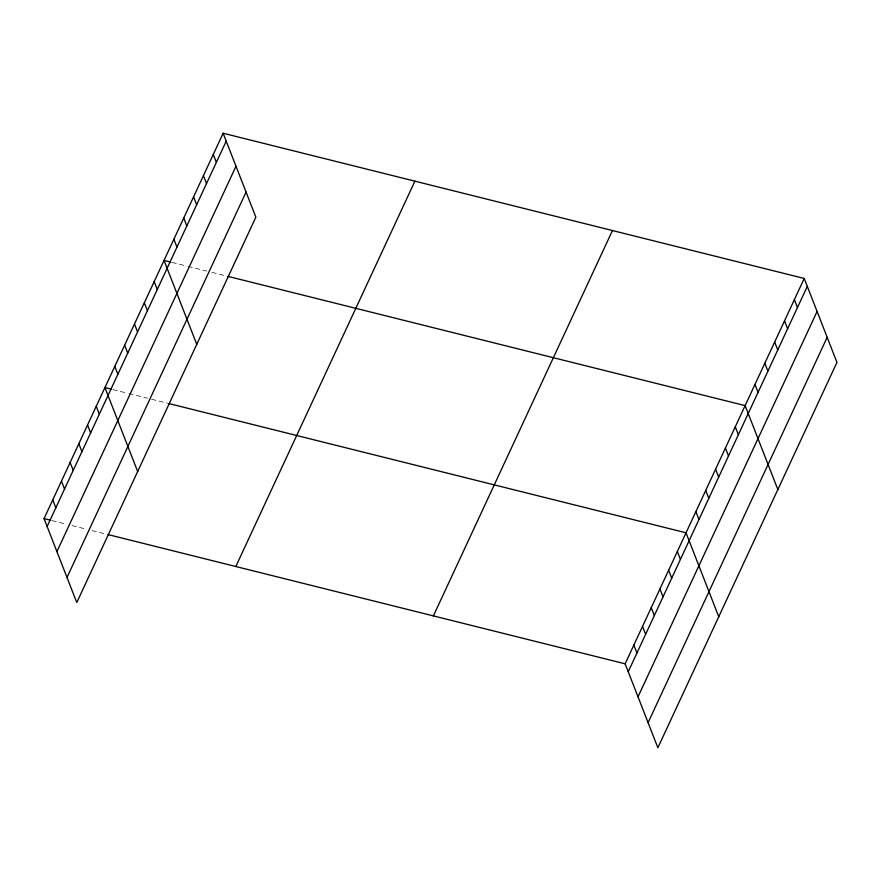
<?xml version="1.0" encoding="UTF-8"?>
<svg xmlns="http://www.w3.org/2000/svg" width="881" height="881" viewBox="0 0 881 881"><rect width="100%" height="100%" fill="white"/><g stroke="black" fill="none" stroke-linecap="round" stroke-linejoin="round"><path stroke-width="0.66" stroke-dasharray="4.41 3.3" d="M172.026 262.406L185.34 265.732M188.005 266.403L206.65 271.062M211.969 272.394L226.626 276.05M112.922 389.578L126.247 392.904M128.912 393.565L147.545 398.223M151.543 399.225L167.522 403.223M52.045 520.594L65.359 523.92M72.011 525.583L86.668 529.25M91.987 530.582L106.634 534.238"/><path stroke-width="1.32" d="M223.135 133.24L255.853 217.178L76.779 602.538L44.05 518.601L223.135 133.24L804.221 278.462L836.95 362.399L657.865 747.76L625.147 663.822L804.221 278.462M47.133 526.508L226.219 141.147M56.913 551.594L235.998 166.245M67 577.451L246.074 192.091M235.811 566.516L414.896 181.167M433.386 615.896L612.46 230.536M628.23 671.729L807.304 286.369M638.009 696.816L817.094 311.467M648.086 722.673L827.171 337.313M170.694 262.075L164.031 260.413L196.76 344.35M227.959 276.381L745.128 405.623L777.857 489.572M111.601 389.237L104.938 387.574L137.667 471.522M168.855 403.553L686.035 532.796L718.753 616.733M44.05 518.601L50.713 520.264M107.967 534.569L625.147 663.822M794.376 299.65L797.459 307.568M784.519 320.849L787.603 328.756M774.674 342.048L777.758 349.955M764.829 363.236L767.913 371.154M754.973 384.435L758.056 392.342M735.272 426.822L738.366 434.729M725.426 448.022L728.51 455.929M715.581 469.21L718.665 477.128M705.725 490.409L708.809 498.316M695.88 511.597L698.963 519.515M677.335 551.517L680.418 559.424M668.635 570.227L671.718 578.145M659.935 588.948L663.019 596.855M651.235 607.67L654.319 615.577M642.535 626.38L645.619 634.298M633.846 645.101L636.93 653.008M213.279 154.439L216.363 162.346M203.434 175.627L206.517 183.545M193.578 196.826L196.661 204.733M183.733 218.014L186.816 225.932M173.887 239.214L176.971 247.121M154.186 281.601L157.27 289.519M144.33 302.8L147.424 310.707M134.485 323.988L137.568 331.906M124.639 345.187L127.723 353.094M114.783 366.386L117.867 374.293M96.238 406.295L99.322 414.202M87.538 425.016L90.622 432.923M78.838 443.727L81.922 451.645M70.15 462.448L73.233 470.355M61.45 481.158L64.533 489.076M52.75 499.879L55.833 507.786"/></g></svg>
